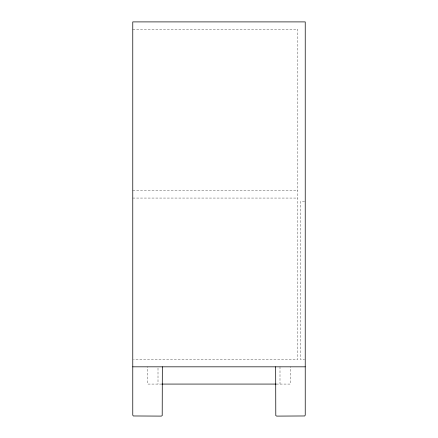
<?xml version="1.0" encoding="UTF-8"?>
<svg xmlns="http://www.w3.org/2000/svg" width="438" height="438" viewBox="0 0 438 438"><rect width="100%" height="100%" fill="white"/><g stroke="black" fill="none" stroke-linecap="round" stroke-linejoin="round"><path stroke-width="0.33" stroke-dasharray="2.19 1.64" d="M132.769 29.291L297.84 29.291L297.84 359.434L133.453 359.434M132.769 190.667L297.84 190.667M132.769 198.058L297.84 198.058M304.618 201.754L300.304 201.754L300.304 359.434L304.618 359.434M161.699 384.071L147.551 384.071L147.551 366.825M276.301 384.071L290.449 384.071L290.449 366.825M279.997 366.825L279.997 384.071M158.003 368.15L158.003 384.071"/><path stroke-width="0.66" d="M132.769 366.825L305.231 366.825M161.907 384.071L276.093 384.071M275.666 366.825L275.798 415.607L276.652 416.1L304.738 415.969L305.231 415.115L305.231 21.9L132.769 21.9L132.769 415.115L133.262 415.969L161.348 416.1L162.202 415.607L162.334 366.825"/></g></svg>
